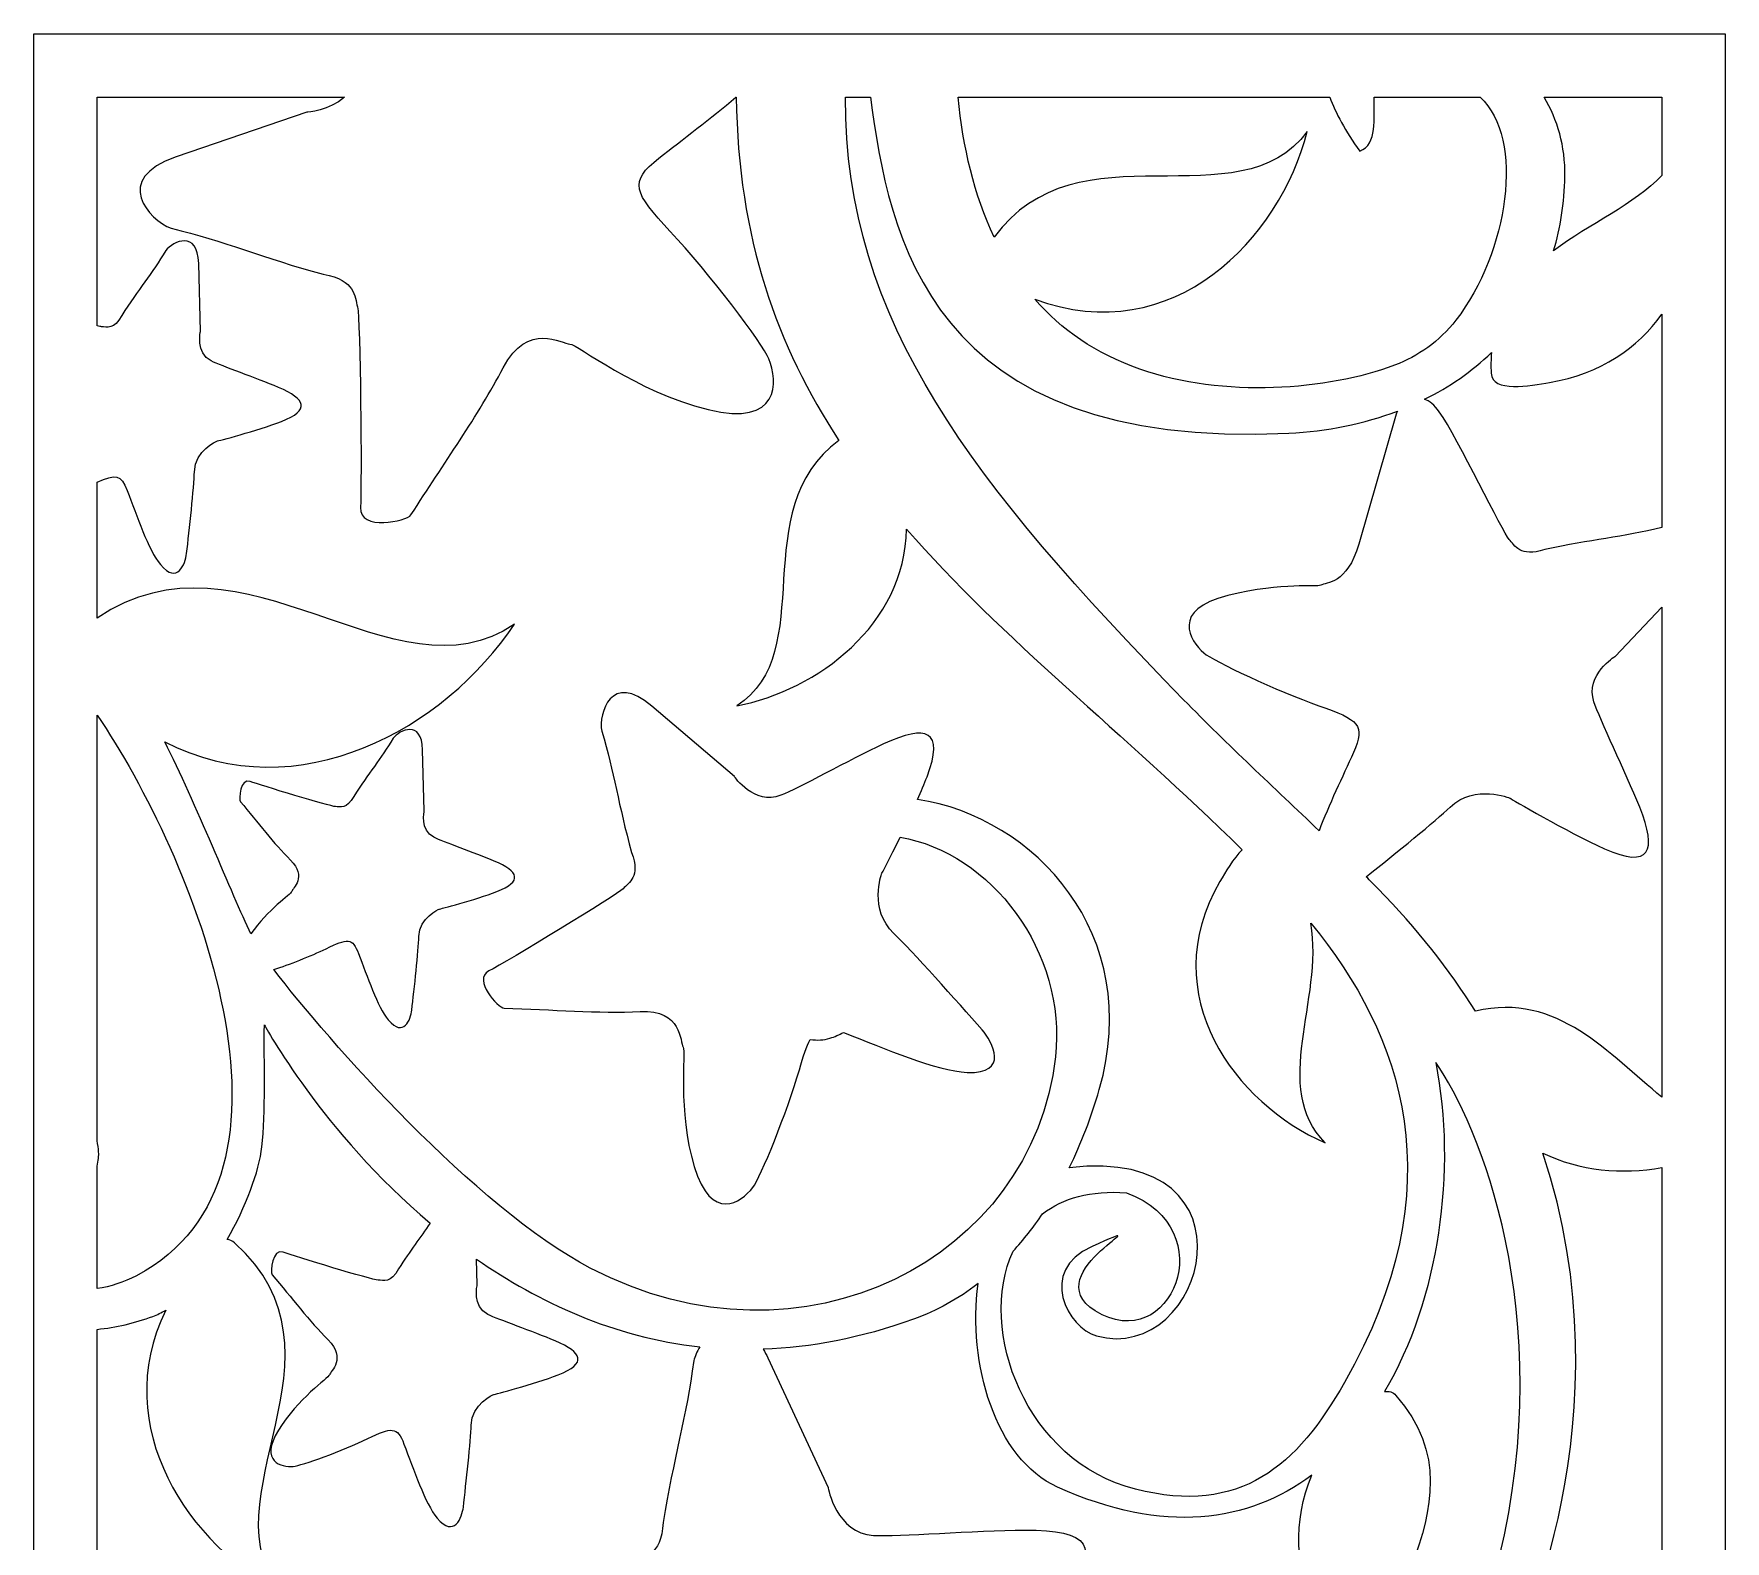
# Model space of a CAD drawing. Header units: centimetres. Extents: x -26.8 to -21.2, y -3.7 to 9.
# Drawn here: x -26.84 to -21.2, y 3.98 to 9 of the extents above; entities that cross this region are included whole.
import ezdxf

# ---------------------------------------------------------------- set-up
doc = ezdxf.new("R2010")
doc.units = ezdxf.units.CM
doc.header["$MEASUREMENT"] = 0
doc.layers.add('layer 1', color=7, linetype='Continuous')

msp = doc.modelspace()

# ---------------------------------------------------------------- linework, layer by layer
at = {"layer": 'layer 1', "color": 250}
for points, knots in [([(-26.83565, -3.66548), (-26.83565, -3.66548), (-21.19834, -3.66548), (-21.19834, -3.66548), (-21.19834, -3.66548), (-21.19834, -3.66548), (-21.19834, 9.00069), (-21.19834, 9.00069), (-21.19834, 9.00069), (-21.19834, 9.00069), (-26.83565, 9.00069), (-26.83565, 9.00069), (-26.83565, 9.00069), (-26.83565, 9.00069), (-26.83565, -3.66548), (-26.83565, -3.66548)], [0, 0, 0, 0, 0.2, 0.2, 0.2, 0.2, 0.4, 0.4, 0.4, 0.4, 0.6, 0.6, 0.6, 0.6, 1, 1, 1, 1]), ([(-24.49425, 8.78942), (-24.49425, 8.78942), (-24.49616, 8.78942), (-24.49616, 8.78942), (-24.49616, 8.78942), (-24.57813, 8.71951), (-24.67406, 8.64797), (-24.75222, 8.58657), (-24.75222, 8.58657), (-24.85265, 8.50769), (-24.83655, 8.47208), (-24.71424, 8.34209), (-24.71424, 8.34209), (-24.5869, 8.20673), (-24.40526, 7.96712), (-24.3853, 7.91723), (-24.3853, 7.91723), (-24.3556, 7.84295), (-24.34569, 7.68946), (-24.5883, 7.74887), (-24.5883, 7.74887), (-24.83093, 7.80829), (-25.02404, 7.96674), (-25.0488, 7.96674), (-25.0488, 7.96674), (-25.07355, 7.96674), (-25.18972, 8.04482), (-25.27161, 7.88752), (-25.27161, 7.88752), (-25.3535, 7.73021), (-25.47028, 7.56784), (-25.5786, 7.39732), (-25.5786, 7.39732), (-25.59188, 7.37643), (-25.7519, 7.34285), (-25.74695, 7.42208), (-25.74695, 7.42208), (-25.742, 7.5013), (-25.74695, 8.05587), (-25.75686, 8.09052), (-25.75686, 8.09052), (-25.76675, 8.12519), (-25.7618, 8.17965), (-25.87073, 8.19945), (-25.87073, 8.19945), (-26.07333, 8.25392), (-26.20018, 8.3104), (-26.37786, 8.35255), (-26.37786, 8.35255), (-26.45046, 8.37991), (-26.57771, 8.51672), (-26.36093, 8.59061), (-26.36093, 8.59061), (-26.36093, 8.59061), (-25.9252, 8.73916), (-25.9252, 8.73916), (-25.9252, 8.73916), (-25.9252, 8.73916), (-25.85052, 8.74414), (-25.80001, 8.78942), (-25.80001, 8.78942), (-25.80001, 8.78942), (-26.62494, 8.78942), (-26.62494, 8.78942), (-26.62494, 8.78942), (-26.62494, 8.78942), (-26.62494, 8.02755), (-26.62494, 8.02755), (-26.62494, 8.02755), (-26.61752, 8.02574), (-26.61247, 8.02472), (-26.61048, 8.02467), (-26.61048, 8.02467), (-26.5927, 8.02425), (-26.56777, 8.01393), (-26.54245, 8.06233), (-26.54245, 8.06233), (-26.48706, 8.14976), (-26.44181, 8.20121), (-26.39588, 8.27872), (-26.39588, 8.27872), (-26.37233, 8.30889), (-26.28921, 8.34875), (-26.28622, 8.23579), (-26.28622, 8.23579), (-26.28622, 8.23579), (-26.28024, 8.00874), (-26.28024, 8.00874), (-26.28024, 8.00874), (-26.28024, 8.00874), (-26.29738, 7.93732), (-26.24431, 7.91053), (-26.24431, 7.91053), (-26.20949, 7.89296), (-26.0946, 7.85406), (-26.02014, 7.82247), (-26.02014, 7.82247), (-25.92869, 7.78369), (-25.91298, 7.74673), (-26.01039, 7.70905), (-26.01039, 7.70905), (-26.09099, 7.67786), (-26.22517, 7.64356), (-26.22517, 7.64356), (-26.22517, 7.64356), (-26.22517, 7.64356), (-26.29875, 7.61276), (-26.30045, 7.54164), (-26.30045, 7.54164), (-26.30167, 7.49053), (-26.3176, 7.34602), (-26.32646, 7.26879), (-26.32646, 7.26879), (-26.33033, 7.23504), (-26.3568, 7.16337), (-26.41377, 7.23206), (-26.41377, 7.23206), (-26.45424, 7.28085), (-26.49282, 7.39584), (-26.52433, 7.47863), (-26.52433, 7.47863), (-26.5447, 7.53217), (-26.56239, 7.53507), (-26.62494, 7.50621), (-26.62494, 7.50621), (-26.62494, 7.50621), (-26.62494, 7.05358), (-26.62494, 7.05358), (-26.62494, 7.05358), (-26.13404, 7.38643), (-25.63286, 6.75917), (-25.23332, 7.03354), (-25.23332, 7.03354), (-25.46594, 6.68587), (-25.95362, 6.41214), (-26.3995, 6.6416), (-26.3995, 6.6416), (-26.29637, 6.43997), (-26.17408, 6.13012), (-26.11249, 6.00163), (-26.11249, 6.00163), (-26.05571, 6.0821), (-25.97898, 6.13322), (-25.97602, 6.14274), (-25.97602, 6.14274), (-25.97276, 6.1532), (-25.92448, 6.19199), (-25.98014, 6.2473), (-25.98014, 6.2473), (-26.03581, 6.30261), (-26.08903, 6.37333), (-26.1468, 6.44153), (-26.1468, 6.44153), (-26.15388, 6.4499), (-26.14699, 6.52192), (-26.11418, 6.5094), (-26.11418, 6.5094), (-26.08136, 6.49688), (-25.84643, 6.42594), (-25.83049, 6.42556), (-25.83049, 6.42556), (-25.81454, 6.42518), (-25.79218, 6.41591), (-25.76947, 6.45932), (-25.76947, 6.45932), (-25.71978, 6.53774), (-25.67922, 6.58389), (-25.63801, 6.6534), (-25.63801, 6.6534), (-25.61689, 6.68047), (-25.54234, 6.71621), (-25.53968, 6.61489), (-25.53968, 6.61489), (-25.53968, 6.61489), (-25.5343, 6.41126), (-25.5343, 6.41126), (-25.5343, 6.41126), (-25.5343, 6.41126), (-25.54968, 6.3472), (-25.50208, 6.32319), (-25.50208, 6.32319), (-25.47084, 6.30742), (-25.36782, 6.27254), (-25.30103, 6.24422), (-25.30103, 6.24422), (-25.219, 6.20942), (-25.20492, 6.17628), (-25.29227, 6.14248), (-25.29227, 6.14248), (-25.36456, 6.11452), (-25.48492, 6.08376), (-25.48492, 6.08376), (-25.48492, 6.08376), (-25.48492, 6.08376), (-25.5509, 6.05612), (-25.55243, 5.99234), (-25.55243, 5.99234), (-25.55352, 5.94649), (-25.56781, 5.8169), (-25.57576, 5.74763), (-25.57576, 5.74763), (-25.57923, 5.71736), (-25.60298, 5.65309), (-25.65407, 5.71468), (-25.65407, 5.71468), (-25.69036, 5.75844), (-25.72496, 5.86158), (-25.75322, 5.93583), (-25.75322, 5.93583), (-25.77333, 5.98865), (-25.79049, 5.98653), (-25.86151, 5.95198), (-25.86151, 5.95198), (-25.91176, 5.92753), (-25.98564, 5.89885), (-26.03528, 5.88239), (-26.03528, 5.88239), (-25.85798, 5.64937), (-25.36394, 5.08774), (-24.98095, 4.88785), (-24.98095, 4.88785), (-24.26965, 4.51662), (-23.50551, 4.92321), (-23.43069, 5.59117), (-23.43069, 5.59117), (-23.39151, 5.94104), (-23.64628, 6.27311), (-23.94855, 6.32362), (-23.94855, 6.32362), (-23.98223, 6.25448), (-24.01018, 6.20125), (-24.01018, 6.20125), (-24.01018, 6.20125), (-24.01018, 6.20125), (-24.05218, 6.08145), (-23.96992, 6.00364), (-23.96992, 6.00364), (-23.9108, 5.94772), (-23.75698, 5.77487), (-23.67512, 5.68207), (-23.67512, 5.68207), (-23.63937, 5.64154), (-23.58285, 5.53386), (-23.72477, 5.53973), (-23.72477, 5.53973), (-23.82557, 5.54389), (-24.00261, 5.62086), (-24.13407, 5.67184), (-24.13407, 5.67184), (-24.13407, 5.67184), (-24.13694, 5.67295), (-24.13694, 5.67295), (-24.13694, 5.67295), (-24.15073, 5.66534), (-24.16593, 5.6588), (-24.1825, 5.65353), (-24.1825, 5.65353), (-24.20257, 5.64716), (-24.22465, 5.6464), (-24.24794, 5.64958), (-24.24794, 5.64958), (-24.26006, 5.62723), (-24.27083, 5.5941), (-24.28404, 5.54831), (-24.28404, 5.54831), (-24.3245, 5.40811), (-24.41367, 5.18947), (-24.43939, 5.15601), (-24.43939, 5.15601), (-24.47768, 5.10622), (-24.57743, 5.03808), (-24.6344, 5.22579), (-24.6344, 5.22579), (-24.69138, 5.41348), (-24.66163, 5.60736), (-24.67154, 5.62408), (-24.67154, 5.62408), (-24.68145, 5.64082), (-24.67519, 5.75055), (-24.81425, 5.74291), (-24.81425, 5.74291), (-24.95331, 5.73527), (-25.10975, 5.74916), (-25.2683, 5.75408), (-25.2683, 5.75408), (-25.28773, 5.75469), (-25.37447, 5.84936), (-25.31897, 5.87773), (-25.31897, 5.87773), (-25.26347, 5.9061), (-24.89079, 6.13144), (-24.87134, 6.152), (-24.87134, 6.152), (-24.85189, 6.17257), (-24.81311, 6.19102), (-24.84334, 6.27254), (-24.84334, 6.27254), (-24.88763, 6.43121), (-24.90025, 6.53952), (-24.9429, 6.67643), (-24.9429, 6.67643), (-24.95347, 6.73643), (-24.91199, 6.87716), (-24.77528, 6.76029), (-24.77528, 6.76029), (-24.77528, 6.76029), (-24.50052, 6.52538), (-24.50052, 6.52538), (-24.50052, 6.52538), (-24.50052, 6.52538), (-24.43436, 6.42899), (-24.34616, 6.46317), (-24.34616, 6.46317), (-24.28826, 6.48561), (-24.11983, 6.57994), (-24.00312, 6.63431), (-24.00312, 6.63431), (-23.85981, 6.70107), (-23.79938, 6.68024), (-23.85865, 6.52494), (-23.85865, 6.52494), (-23.8676, 6.50149), (-23.87834, 6.47582), (-23.8899, 6.44952), (-23.8899, 6.44952), (-23.50231, 6.3898), (-23.13412, 6.00207), (-23.28445, 5.48249), (-23.28445, 5.48249), (-23.31081, 5.39134), (-23.34423, 5.30382), (-23.38454, 5.22218), (-23.38454, 5.22218), (-22.73217, 5.29771), (-22.92923, 4.56252), (-23.29419, 4.66163), (-23.29419, 4.66163), (-23.38738, 4.68693), (-23.49285, 4.87766), (-23.30864, 4.95954), (-23.30864, 4.95954), (-23.04088, 5.07856), (-23.5035, 4.87324), (-23.29819, 4.74524), (-23.29819, 4.74524), (-23.04753, 4.58894), (-22.86723, 5.01859), (-23.19382, 5.13837), (-23.19382, 5.13837), (-23.31381, 5.14783), (-23.40634, 5.12013), (-23.47347, 5.06867), (-23.47347, 5.06867), (-23.50372, 5.02405), (-23.53653, 4.98219), (-23.57187, 4.94364), (-23.57187, 4.94364), (-23.69206, 4.68246), (-23.53065, 4.24315), (-23.16402, 4.15082), (-23.16402, 4.15082), (-22.81139, 4.06201), (-22.62496, 4.22997), (-22.46708, 4.50648), (-22.46708, 4.50648), (-22.09436, 5.15923), (-22.27332, 5.66542), (-22.579, 6.03729), (-22.579, 6.03729), (-22.53585, 5.77975), (-22.7132, 5.48888), (-22.53161, 5.30512), (-22.53161, 5.30512), (-22.82937, 5.43523), (-23.10296, 5.79686), (-22.88231, 6.17607), (-22.88231, 6.17607), (-22.86466, 6.20641), (-22.83747, 6.25316), (-22.80837, 6.28146), (-22.80837, 6.28146), (-23.20096, 6.66946), (-23.60976, 6.98537), (-23.92652, 7.35032), (-23.92652, 7.35032), (-23.93276, 7.03177), (-24.22225, 6.81395), (-24.49286, 6.76092), (-24.49286, 6.76092), (-24.21512, 6.94007), (-24.4671, 7.41442), (-24.15205, 7.64575), (-24.15205, 7.64575), (-24.35731, 7.95811), (-24.48882, 8.31983), (-24.49425, 8.78942)], [0, 0, 0, 0, 0.01, 0.01, 0.01, 0.01, 0.02, 0.02, 0.02, 0.02, 0.03, 0.03, 0.03, 0.03, 0.04, 0.04, 0.04, 0.04, 0.05, 0.05, 0.05, 0.05, 0.06, 0.06, 0.06, 0.06, 0.07, 0.07, 0.07, 0.07, 0.08, 0.08, 0.08, 0.08, 0.09, 0.09, 0.09, 0.09, 0.1, 0.1, 0.1, 0.1, 0.11, 0.11, 0.11, 0.11, 0.12, 0.12, 0.12, 0.12, 0.13, 0.13, 0.13, 0.13, 0.14, 0.14, 0.14, 0.14, 0.15, 0.15, 0.15, 0.15, 0.16, 0.16, 0.16, 0.16, 0.17, 0.17, 0.17, 0.17, 0.18, 0.18, 0.18, 0.18, 0.19, 0.19, 0.19, 0.19, 0.2, 0.2, 0.2, 0.2, 0.21, 0.21, 0.21, 0.21, 0.22, 0.22, 0.22, 0.22, 0.23, 0.23, 0.23, 0.23, 0.24, 0.24, 0.24, 0.24, 0.25, 0.25, 0.25, 0.25, 0.26, 0.26, 0.26, 0.26, 0.27, 0.27, 0.27, 0.27, 0.28, 0.28, 0.28, 0.28, 0.29, 0.29, 0.29, 0.29, 0.3, 0.3, 0.3, 0.3, 0.31, 0.31, 0.31, 0.31, 0.32, 0.32, 0.32, 0.32, 0.33, 0.33, 0.33, 0.33, 0.34, 0.34, 0.34, 0.34, 0.35, 0.35, 0.35, 0.35, 0.36, 0.36, 0.36, 0.36, 0.37, 0.37, 0.37, 0.37, 0.38, 0.38, 0.38, 0.38, 0.39, 0.39, 0.39, 0.39, 0.4, 0.4, 0.4, 0.4, 0.41, 0.41, 0.41, 0.41, 0.42, 0.42, 0.42, 0.42, 0.43, 0.43, 0.43, 0.43, 0.44, 0.44, 0.44, 0.44, 0.45, 0.45, 0.45, 0.45, 0.46, 0.46, 0.46, 0.46, 0.47, 0.47, 0.47, 0.47, 0.48, 0.48, 0.48, 0.48, 0.49, 0.49, 0.49, 0.49, 0.5, 0.5, 0.5, 0.5, 0.51, 0.51, 0.51, 0.51, 0.52, 0.52, 0.52, 0.52, 0.53, 0.53, 0.53, 0.53, 0.54, 0.54, 0.54, 0.54, 0.55, 0.55, 0.55, 0.55, 0.56, 0.56, 0.56, 0.56, 0.57, 0.57, 0.57, 0.57, 0.58, 0.58, 0.58, 0.58, 0.59, 0.59, 0.59, 0.59, 0.6, 0.6, 0.6, 0.6, 0.61, 0.61, 0.61, 0.61, 0.62, 0.62, 0.62, 0.62, 0.63, 0.63, 0.63, 0.63, 0.64, 0.64, 0.64, 0.64, 0.65, 0.65, 0.65, 0.65, 0.66, 0.66, 0.66, 0.66, 0.67, 0.67, 0.67, 0.67, 0.68, 0.68, 0.68, 0.68, 0.69, 0.69, 0.69, 0.69, 0.7, 0.7, 0.7, 0.7, 0.71, 0.71, 0.71, 0.71, 0.72, 0.72, 0.72, 0.72, 0.73, 0.73, 0.73, 0.73, 0.74, 0.74, 0.74, 0.74, 0.75, 0.75, 0.75, 0.75, 0.76, 0.76, 0.76, 0.76, 0.77, 0.77, 0.77, 0.77, 0.78, 0.78, 0.78, 0.78, 0.79, 0.79, 0.79, 0.79, 0.8, 0.8, 0.8, 0.8, 0.81, 0.81, 0.81, 0.81, 0.82, 0.82, 0.82, 0.82, 0.83, 0.83, 0.83, 0.83, 0.84, 0.84, 0.84, 0.84, 0.85, 0.85, 0.85, 0.85, 0.86, 0.86, 0.86, 0.86, 0.87, 0.87, 0.87, 0.87, 0.88, 0.88, 0.88, 0.88, 0.89, 0.89, 0.89, 0.89, 0.9, 0.9, 0.9, 0.9, 0.91, 0.91, 0.91, 0.91, 0.92, 0.92, 0.92, 0.92, 0.93, 0.93, 0.93, 0.93, 0.94, 0.94, 0.94, 0.94, 0.95, 0.95, 0.95, 0.95, 0.96, 0.96, 0.96, 0.96, 0.97, 0.97, 0.97, 0.97, 0.98, 0.98, 0.98, 0.98, 1, 1, 1, 1]), ([(-24.04695, 8.78942), (-24.04695, 8.78942), (-24.12993, 8.78942), (-24.12993, 8.78942), (-24.12993, 8.78942), (-24.13485, 8.04136), (-23.69938, 7.4958), (-23.00343, 6.78188), (-23.00343, 6.78188), (-22.85647, 6.63113), (-22.70219, 6.48898), (-22.55193, 6.34513), (-22.55193, 6.34513), (-22.5193, 6.43054), (-22.47292, 6.52635), (-22.43727, 6.60546), (-22.43727, 6.60546), (-22.39608, 6.6969), (-22.42024, 6.71581), (-22.55264, 6.7618), (-22.55264, 6.7618), (-22.6905, 6.80967), (-22.90407, 6.91035), (-22.93613, 6.93782), (-22.93613, 6.93782), (-22.98381, 6.97869), (-23.04653, 7.08192), (-22.85607, 7.12883), (-22.85607, 7.12883), (-22.66561, 7.17572), (-22.56331, 7.15453), (-22.54609, 7.16354), (-22.54609, 7.16354), (-22.52886, 7.17255), (-22.4584, 7.16591), (-22.41983, 7.29973), (-22.41983, 7.29973), (-22.41983, 7.29973), (-22.29477, 7.73371), (-22.29477, 7.73371), (-22.29477, 7.73371), (-22.29387, 7.73684), (-22.29245, 7.7402), (-22.29057, 7.74364), (-22.29057, 7.74364), (-22.4027, 7.70108), (-22.52544, 7.67634), (-22.65272, 7.67009), (-22.65272, 7.67009), (-23.86049, 7.61084), (-23.98472, 8.33247), (-24.04695, 8.78942)], [0, 0, 0, 0, 0.0714286, 0.0714286, 0.0714286, 0.0714286, 0.1428571, 0.1428571, 0.1428571, 0.1428571, 0.2142857, 0.2142857, 0.2142857, 0.2142857, 0.2857143, 0.2857143, 0.2857143, 0.2857143, 0.3571429, 0.3571429, 0.3571429, 0.3571429, 0.4285714, 0.4285714, 0.4285714, 0.4285714, 0.5, 0.5, 0.5, 0.5, 0.5714286, 0.5714286, 0.5714286, 0.5714286, 0.6428571, 0.6428571, 0.6428571, 0.6428571, 0.7142857, 0.7142857, 0.7142857, 0.7142857, 0.7857143, 0.7857143, 0.7857143, 0.7857143, 0.8571429, 0.8571429, 0.8571429, 0.8571429, 1, 1, 1, 1]), ([(-22.01468, 8.78942), (-22.01468, 8.78942), (-22.36799, 8.78942), (-22.36799, 8.78942), (-22.36799, 8.78942), (-22.3695, 8.71805), (-22.35725, 8.63389), (-22.41596, 8.60943), (-22.41596, 8.60943), (-22.46485, 8.67713), (-22.49707, 8.73696), (-22.51586, 8.78942), (-22.51586, 8.78942), (-22.51586, 8.78942), (-23.75496, 8.78942), (-23.75496, 8.78942), (-23.75496, 8.78942), (-23.73882, 8.624), (-23.70183, 8.46376), (-23.63453, 8.32279), (-23.63453, 8.32279), (-23.35734, 8.70579), (-22.81747, 8.36596), (-22.59103, 8.67548), (-22.59103, 8.67548), (-22.68309, 8.3183), (-23.03676, 7.94665), (-23.4997, 8.1162), (-23.4997, 8.1162), (-23.41125, 8.01548), (-23.29647, 7.93471), (-23.149, 7.88321), (-23.149, 7.88321), (-22.87015, 7.78585), (-22.52365, 7.81187), (-22.30001, 7.89673), (-22.30001, 7.89673), (-22.22149, 7.92653), (-22.15136, 7.975), (-22.09592, 8.04661), (-22.09592, 8.04661), (-21.92182, 8.27151), (-21.86449, 8.65151), (-22.01468, 8.78942)], [0, 0, 0, 0, 0.0833333, 0.0833333, 0.0833333, 0.0833333, 0.1666667, 0.1666667, 0.1666667, 0.1666667, 0.25, 0.25, 0.25, 0.25, 0.3333333, 0.3333333, 0.3333333, 0.3333333, 0.4166667, 0.4166667, 0.4166667, 0.4166667, 0.5, 0.5, 0.5, 0.5, 0.5833333, 0.5833333, 0.5833333, 0.5833333, 0.6666667, 0.6666667, 0.6666667, 0.6666667, 0.75, 0.75, 0.75, 0.75, 0.8333333, 0.8333333, 0.8333333, 0.8333333, 1, 1, 1, 1]), ([(-21.40905, 8.52881), (-21.40905, 8.52881), (-21.40905, 8.78942), (-21.40905, 8.78942), (-21.40905, 8.78942), (-21.40905, 8.78942), (-21.80153, 8.78942), (-21.80153, 8.78942), (-21.80153, 8.78942), (-21.75738, 8.71504), (-21.73091, 8.62696), (-21.73266, 8.52584), (-21.73266, 8.52584), (-21.73421, 8.43638), (-21.74726, 8.35362), (-21.77019, 8.2777), (-21.77019, 8.2777), (-21.6487, 8.36805), (-21.50176, 8.43232), (-21.40905, 8.52881)], [0, 0, 0, 0, 0.1666667, 0.1666667, 0.1666667, 0.1666667, 0.3333333, 0.3333333, 0.3333333, 0.3333333, 0.5, 0.5, 0.5, 0.5, 0.6666667, 0.6666667, 0.6666667, 0.6666667, 1, 1, 1, 1]), ([(-21.40905, 7.35522), (-21.40905, 7.35522), (-21.40905, 8.06618), (-21.40905, 8.06618), (-21.40905, 8.06618), (-21.48932, 7.95422), (-21.61143, 7.86906), (-21.78333, 7.83866), (-21.78333, 7.83866), (-21.84823, 7.82718), (-21.97533, 7.80473), (-21.97838, 7.86962), (-21.97838, 7.86962), (-21.97951, 7.89372), (-21.97915, 7.91661), (-21.97738, 7.93839), (-21.97738, 7.93839), (-22.04224, 7.87584), (-22.11758, 7.82388), (-22.20052, 7.78284), (-22.20052, 7.78284), (-22.1842, 7.77712), (-22.16729, 7.76429), (-22.15117, 7.74112), (-22.15117, 7.74112), (-22.08986, 7.65307), (-21.93806, 7.33665), (-21.91856, 7.31613), (-21.91856, 7.31613), (-21.89906, 7.29561), (-21.88269, 7.2559), (-21.79968, 7.28175), (-21.79968, 7.28175), (-21.64588, 7.31598), (-21.53963, 7.32371), (-21.40905, 7.35522)], [0, 0, 0, 0, 0.1, 0.1, 0.1, 0.1, 0.2, 0.2, 0.2, 0.2, 0.3, 0.3, 0.3, 0.3, 0.4, 0.4, 0.4, 0.4, 0.5, 0.5, 0.5, 0.5, 0.6, 0.6, 0.6, 0.6, 0.7, 0.7, 0.7, 0.7, 0.8, 0.8, 0.8, 0.8, 1, 1, 1, 1]), ([(-21.40905, 5.45775), (-21.40905, 5.45775), (-21.40905, 7.09031), (-21.40905, 7.09031), (-21.40905, 7.09031), (-21.40905, 7.09031), (-21.56545, 6.92596), (-21.56545, 6.92596), (-21.56545, 6.92596), (-21.56545, 6.92596), (-21.66522, 6.86503), (-21.63578, 6.77513), (-21.63578, 6.77513), (-21.61645, 6.71612), (-21.53122, 6.54291), (-21.48315, 6.42347), (-21.48315, 6.42347), (-21.4241, 6.2768), (-21.44812, 6.21758), (-21.60004, 6.28503), (-21.60004, 6.28503), (-21.72577, 6.34085), (-21.91521, 6.45357), (-21.91521, 6.45357), (-21.91521, 6.45357), (-21.91521, 6.45357), (-22.0326, 6.50189), (-22.11468, 6.42389), (-22.11468, 6.42389), (-22.16349, 6.37751), (-22.29565, 6.27068), (-22.39478, 6.19168), (-22.39478, 6.19168), (-22.38173, 6.1786), (-22.36873, 6.16548), (-22.35581, 6.1523), (-22.35581, 6.1523), (-22.2243, 6.01815), (-22.11731, 5.88116), (-22.03051, 5.74377), (-22.03051, 5.74377), (-21.75386, 5.80973), (-21.58603, 5.59738), (-21.40905, 5.45775)], [0, 0, 0, 0, 0.0833333, 0.0833333, 0.0833333, 0.0833333, 0.1666667, 0.1666667, 0.1666667, 0.1666667, 0.25, 0.25, 0.25, 0.25, 0.3333333, 0.3333333, 0.3333333, 0.3333333, 0.4166667, 0.4166667, 0.4166667, 0.4166667, 0.5, 0.5, 0.5, 0.5, 0.5833333, 0.5833333, 0.5833333, 0.5833333, 0.6666667, 0.6666667, 0.6666667, 0.6666667, 0.75, 0.75, 0.75, 0.75, 0.8333333, 0.8333333, 0.8333333, 0.8333333, 1, 1, 1, 1]), ([(-26.62494, 6.7307), (-26.62494, 6.7307), (-26.62494, 5.31147), (-26.62494, 5.31147), (-26.62494, 5.31147), (-26.62247, 5.29949), (-26.62069, 5.28702), (-26.61964, 5.27408), (-26.61964, 5.27408), (-26.61872, 5.26277), (-26.62062, 5.24581), (-26.62494, 5.22681), (-26.62494, 5.22681), (-26.62494, 5.22681), (-26.62494, 4.81915), (-26.62494, 4.81915), (-26.62494, 4.81915), (-26.58031, 4.82607), (-26.53601, 4.84004), (-26.49376, 4.86221), (-26.49376, 4.86221), (-25.86479, 5.1923), (-26.30827, 6.26829), (-26.62494, 6.7307)], [0, 0, 0, 0, 0.1428571, 0.1428571, 0.1428571, 0.1428571, 0.2857143, 0.2857143, 0.2857143, 0.2857143, 0.4285714, 0.4285714, 0.4285714, 0.4285714, 0.5714286, 0.5714286, 0.5714286, 0.5714286, 0.7142857, 0.7142857, 0.7142857, 0.7142857, 1, 1, 1, 1]), ([(-26.62494, 4.68349), (-26.62494, 4.68349), (-26.62494, 3.50361), (-26.62494, 3.50361), (-26.62494, 3.50361), (-26.54006, 3.49807), (-26.4577, 3.49377), (-26.44788, 3.49577), (-26.44788, 3.49577), (-26.42838, 3.49975), (-26.39863, 3.4947), (-26.38309, 3.55379), (-26.38309, 3.55379), (-26.34451, 3.66294), (-26.30803, 3.73033), (-26.27729, 3.82629), (-26.27729, 3.82629), (-26.25914, 3.86507), (-26.17846, 3.92926), (-26.14702, 3.80685), (-26.14702, 3.80685), (-26.14702, 3.80685), (-26.08383, 3.5608), (-26.08383, 3.5608), (-26.08383, 3.5608), (-26.08383, 3.5608), (-26.08471, 3.47864), (-26.02017, 3.4627), (-26.02017, 3.4627), (-25.97782, 3.45222), (-25.84285, 3.43847), (-25.75379, 3.42263), (-25.75379, 3.42263), (-25.64439, 3.40315), (-25.61806, 3.36678), (-25.71485, 3.30139), (-25.71485, 3.30139), (-25.79495, 3.24727), (-25.9327, 3.17639), (-25.9327, 3.17639), (-25.9327, 3.17639), (-25.9327, 3.17639), (-26.00522, 3.12445), (-25.98933, 3.04649), (-25.98933, 3.04649), (-25.9827, 3.01395), (-25.9736, 2.94586), (-25.96526, 2.87754), (-25.96526, 2.87754), (-25.69028, 3.04273), (-25.28438, 2.96651), (-25.05522, 2.69841), (-25.05522, 2.69841), (-25.01488, 2.94223), (-24.88356, 3.14377), (-24.8862, 3.16832), (-24.8862, 3.16832), (-24.88895, 3.1938), (-24.82143, 3.32203), (-24.99243, 3.38891), (-24.99243, 3.38891), (-25.16343, 3.4558), (-25.34351, 3.55801), (-25.53104, 3.65064), (-25.53104, 3.65064), (-25.55402, 3.66199), (-25.6063, 3.82301), (-25.52421, 3.82669), (-25.52421, 3.82669), (-25.4421, 3.83036), (-24.87177, 3.89688), (-24.83719, 3.91091), (-24.83719, 3.91091), (-24.8026, 3.92495), (-24.74599, 3.92588), (-24.73766, 4.0402), (-24.73766, 4.0402), (-24.70404, 4.2548), (-24.65994, 4.39163), (-24.63624, 4.5792), (-24.63624, 4.5792), (-24.6326, 4.59323), (-24.62548, 4.60949), (-24.61569, 4.62545), (-24.61569, 4.62545), (-24.90399, 4.65762), (-25.15333, 4.77353), (-25.36009, 4.91795), (-25.36009, 4.91795), (-25.36009, 4.91795), (-25.35781, 4.83147), (-25.35781, 4.83147), (-25.35781, 4.83147), (-25.35781, 4.83147), (-25.37495, 4.76005), (-25.32188, 4.73328), (-25.32188, 4.73328), (-25.28706, 4.71571), (-25.17218, 4.6768), (-25.0977, 4.64522), (-25.0977, 4.64522), (-25.00626, 4.60644), (-24.99055, 4.56948), (-25.08796, 4.5318), (-25.08796, 4.5318), (-25.16857, 4.50062), (-25.30274, 4.46631), (-25.30274, 4.46631), (-25.30274, 4.46631), (-25.30274, 4.46631), (-25.37632, 4.43551), (-25.37802, 4.36439), (-25.37802, 4.36439), (-25.37924, 4.31327), (-25.39517, 4.16878), (-25.40403, 4.09153), (-25.40403, 4.09153), (-25.40791, 4.0578), (-25.43437, 3.98612), (-25.49134, 4.0548), (-25.49134, 4.0548), (-25.53181, 4.1036), (-25.57038, 4.21859), (-25.6019, 4.30138), (-25.6019, 4.30138), (-25.62432, 4.36026), (-25.64346, 4.35791), (-25.72264, 4.31939), (-25.72264, 4.31939), (-25.8051, 4.27928), (-25.94463, 4.2289), (-25.97106, 4.22682), (-25.97106, 4.22682), (-26.01041, 4.22374), (-26.08416, 4.24161), (-26.02055, 4.34717), (-26.02055, 4.34717), (-25.95694, 4.45273), (-25.85395, 4.52041), (-25.85032, 4.53208), (-25.85032, 4.53208), (-25.84668, 4.54374), (-25.79285, 4.587), (-25.85492, 4.64867), (-25.85492, 4.64867), (-25.917, 4.71034), (-25.97633, 4.78918), (-26.04074, 4.86524), (-26.04074, 4.86524), (-26.04863, 4.87456), (-26.04095, 4.95487), (-26.00436, 4.9409), (-26.00436, 4.9409), (-25.96777, 4.92693), (-25.70583, 4.84784), (-25.68805, 4.84742), (-25.68805, 4.84742), (-25.67027, 4.847), (-25.64534, 4.83666), (-25.62003, 4.88507), (-25.62003, 4.88507), (-25.5812, 4.94632), (-25.54738, 4.98995), (-25.5148, 5.03722), (-25.5148, 5.03722), (-25.87401, 5.34099), (-26.06733, 5.69799), (-26.06733, 5.69799), (-26.06733, 5.69799), (-26.06926, 5.5763), (-26.06195, 5.40438), (-26.07542, 5.29157), (-26.07542, 5.29157), (-26.08518, 5.20988), (-26.12873, 5.09114), (-26.19107, 4.98264), (-26.19107, 4.98264), (-26.18265, 4.98188), (-26.17459, 4.97845), (-26.16705, 4.97175), (-26.16705, 4.97175), (-25.74883, 4.59986), (-26.27348, 4.11301), (-26.00699, 3.80145), (-26.00699, 3.80145), (-26.31698, 3.96434), (-26.58623, 4.35589), (-26.39619, 4.7478), (-26.39619, 4.7478), (-26.41034, 4.73924), (-26.42464, 4.73215), (-26.439, 4.72682), (-26.439, 4.72682), (-26.4991, 4.70454), (-26.56176, 4.68975), (-26.62494, 4.68349)], [0, 0, 0, 0, 0.02, 0.02, 0.02, 0.02, 0.04, 0.04, 0.04, 0.04, 0.06, 0.06, 0.06, 0.06, 0.08, 0.08, 0.08, 0.08, 0.1, 0.1, 0.1, 0.1, 0.12, 0.12, 0.12, 0.12, 0.14, 0.14, 0.14, 0.14, 0.16, 0.16, 0.16, 0.16, 0.18, 0.18, 0.18, 0.18, 0.2, 0.2, 0.2, 0.2, 0.22, 0.22, 0.22, 0.22, 0.24, 0.24, 0.24, 0.24, 0.26, 0.26, 0.26, 0.26, 0.28, 0.28, 0.28, 0.28, 0.3, 0.3, 0.3, 0.3, 0.32, 0.32, 0.32, 0.32, 0.34, 0.34, 0.34, 0.34, 0.36, 0.36, 0.36, 0.36, 0.38, 0.38, 0.38, 0.38, 0.4, 0.4, 0.4, 0.4, 0.42, 0.42, 0.42, 0.42, 0.44, 0.44, 0.44, 0.44, 0.46, 0.46, 0.46, 0.46, 0.48, 0.48, 0.48, 0.48, 0.5, 0.5, 0.5, 0.5, 0.52, 0.52, 0.52, 0.52, 0.54, 0.54, 0.54, 0.54, 0.56, 0.56, 0.56, 0.56, 0.58, 0.58, 0.58, 0.58, 0.6, 0.6, 0.6, 0.6, 0.62, 0.62, 0.62, 0.62, 0.64, 0.64, 0.64, 0.64, 0.66, 0.66, 0.66, 0.66, 0.68, 0.68, 0.68, 0.68, 0.7, 0.7, 0.7, 0.7, 0.72, 0.72, 0.72, 0.72, 0.74, 0.74, 0.74, 0.74, 0.76, 0.76, 0.76, 0.76, 0.78, 0.78, 0.78, 0.78, 0.8, 0.8, 0.8, 0.8, 0.82, 0.82, 0.82, 0.82, 0.84, 0.84, 0.84, 0.84, 0.86, 0.86, 0.86, 0.86, 0.88, 0.88, 0.88, 0.88, 0.9, 0.9, 0.9, 0.9, 0.92, 0.92, 0.92, 0.92, 0.94, 0.94, 0.94, 0.94, 0.96, 0.96, 0.96, 0.96, 1, 1, 1, 1]), ([(-22.5758, 4.19744), (-22.70754, 3.88843), (-22.52141, 3.55539), (-22.28346, 3.38969), (-22.28346, 3.38969), (-22.48866, 3.70078), (-21.9605, 4.08069), (-22.29576, 4.46332), (-22.29576, 4.46332), (-22.30617, 4.4752), (-22.31911, 4.47847), (-22.33336, 4.4759), (-22.33336, 4.4759), (-22.15191, 4.78519), (-22.09301, 5.21312), (-22.16287, 5.57265), (-22.16287, 5.57265), (-22.02134, 5.37127), (-21.75508, 4.73932), (-21.95147, 3.92222), (-21.95147, 3.92222), (-22.06833, 3.43596), (-22.68516, 2.24601), (-23.37963, 2.56302), (-23.37963, 2.56302), (-23.68743, 2.70352), (-23.73201, 3.1778), (-23.46374, 3.256), (-23.46374, 3.256), (-23.21193, 3.32939), (-22.9697, 3.06325), (-23.21891, 2.93863), (-23.21891, 2.93863), (-23.38115, 2.85021), (-23.44912, 3.12122), (-23.32574, 3.07054), (-23.32574, 3.07054), (-23.27066, 3.04793), (-23.28293, 3.07325), (-23.32005, 3.09654), (-23.32005, 3.09654), (-23.36257, 3.13042), (-23.41105, 3.10256), (-23.4273, 3.07192), (-23.4273, 3.07192), (-23.47464, 2.98268), (-23.39184, 2.86443), (-23.27835, 2.86322), (-23.27835, 2.86322), (-23.22558, 2.86266), (-23.15448, 2.89352), (-23.13117, 2.91482), (-23.13117, 2.91482), (-23.03443, 3.00314), (-23.01994, 3.12108), (-23.09996, 3.22339), (-23.09996, 3.22339), (-23.26785, 3.43806), (-23.71766, 3.37904), (-23.76693, 3.079), (-23.76693, 3.079), (-23.7685, 3.06946), (-23.76982, 3.05999), (-23.77094, 3.05055), (-23.77094, 3.05055), (-23.79692, 3.13035), (-23.82084, 3.20037), (-23.83691, 3.23996), (-23.83691, 3.23996), (-23.89304, 3.37829), (-23.77712, 3.49903), (-23.77712, 3.49903), (-23.77712, 3.49903), (-23.77712, 3.49903), (-23.54744, 3.67714), (-23.41832, 3.8045), (-23.41832, 3.8045), (-23.26229, 3.9584), (-23.32339, 4.01643), (-23.53183, 4.01471), (-23.53183, 4.01471), (-23.70157, 4.01331), (-23.95522, 3.99226), (-24.03694, 3.997), (-24.03694, 3.997), (-24.16146, 4.00423), (-24.18812, 4.15605), (-24.18812, 4.15605), (-24.18812, 4.15605), (-24.18812, 4.15605), (-24.38928, 4.58815), (-24.38928, 4.58815), (-24.38928, 4.58815), (-24.39425, 4.59883), (-24.39929, 4.6086), (-24.40437, 4.61755), (-24.40437, 4.61755), (-24.24714, 4.62294), (-24.07996, 4.65363), (-23.90317, 4.71745), (-23.90317, 4.71745), (-23.82527, 4.74557), (-23.75373, 4.78581), (-23.68866, 4.83595), (-23.68866, 4.83595), (-23.72452, 4.57101), (-23.6312, 4.25175), (-23.42364, 4.15794), (-23.42364, 4.15794), (-23.06937, 3.99783), (-22.78584, 4.04092), (-22.5758, 4.19744)], [0, 0, 0, 0, 0.0344828, 0.0344828, 0.0344828, 0.0344828, 0.0689655, 0.0689655, 0.0689655, 0.0689655, 0.1034483, 0.1034483, 0.1034483, 0.1034483, 0.137931, 0.137931, 0.137931, 0.137931, 0.1724138, 0.1724138, 0.1724138, 0.1724138, 0.2068966, 0.2068966, 0.2068966, 0.2068966, 0.2413793, 0.2413793, 0.2413793, 0.2413793, 0.2758621, 0.2758621, 0.2758621, 0.2758621, 0.3103448, 0.3103448, 0.3103448, 0.3103448, 0.3448276, 0.3448276, 0.3448276, 0.3448276, 0.3793103, 0.3793103, 0.3793103, 0.3793103, 0.4137931, 0.4137931, 0.4137931, 0.4137931, 0.4482759, 0.4482759, 0.4482759, 0.4482759, 0.4827586, 0.4827586, 0.4827586, 0.4827586, 0.5172414, 0.5172414, 0.5172414, 0.5172414, 0.5517241, 0.5517241, 0.5517241, 0.5517241, 0.5862069, 0.5862069, 0.5862069, 0.5862069, 0.6206897, 0.6206897, 0.6206897, 0.6206897, 0.6551724, 0.6551724, 0.6551724, 0.6551724, 0.6896552, 0.6896552, 0.6896552, 0.6896552, 0.7241379, 0.7241379, 0.7241379, 0.7241379, 0.7586207, 0.7586207, 0.7586207, 0.7586207, 0.7931034, 0.7931034, 0.7931034, 0.7931034, 0.8275862, 0.8275862, 0.8275862, 0.8275862, 0.862069, 0.862069, 0.862069, 0.862069, 0.8965517, 0.8965517, 0.8965517, 0.8965517, 0.9310345, 0.9310345, 0.9310345, 0.9310345, 1, 1, 1, 1]), ([(-21.40905, 1.56499), (-21.40905, 1.56499), (-21.40905, 2.25958), (-21.40905, 2.25958), (-21.40905, 2.25958), (-21.42618, 2.2174), (-21.47586, 2.14934), (-21.52494, 2.24487), (-21.52494, 2.24487), (-21.56179, 2.31656), (-21.57809, 2.46993), (-21.59446, 2.58138), (-21.59446, 2.58138), (-21.60611, 2.66065), (-21.63052, 2.66298), (-21.73942, 2.63691), (-21.73942, 2.63691), (-21.85281, 2.60977), (-22.03989, 2.58555), (-22.07328, 2.59024), (-22.07328, 2.59024), (-22.12297, 2.59721), (-22.20964, 2.63967), (-22.10167, 2.75325), (-22.10167, 2.75325), (-21.99368, 2.86683), (-21.84722, 2.92258), (-21.8395, 2.93606), (-21.8395, 2.93606), (-21.83179, 2.94954), (-21.75306, 2.98845), (-21.81318, 3.08207), (-21.81318, 3.08207), (-21.87331, 3.17569), (-21.92531, 3.28989), (-21.98439, 3.40202), (-21.98439, 3.40202), (-21.99163, 3.41575), (-21.96002, 3.51335), (-21.91843, 3.48597), (-21.91843, 3.48597), (-21.87685, 3.45857), (-21.57336, 3.2884), (-21.5514, 3.28299), (-21.5514, 3.28299), (-21.52945, 3.27758), (-21.50133, 3.25791), (-21.45659, 3.31104), (-21.45659, 3.31104), (-21.44009, 3.32764), (-21.42431, 3.34291), (-21.40905, 3.35727), (-21.40905, 3.35727), (-21.40905, 3.35727), (-21.40905, 5.22256), (-21.40905, 5.22256), (-21.40905, 5.22256), (-21.54278, 5.19954), (-21.68264, 5.21061), (-21.80566, 5.27086), (-21.80566, 5.27086), (-21.51277, 4.38875), (-21.90141, 3.60889), (-21.90141, 3.60889), (-21.90141, 3.60889), (-22.00178, 3.38584), (-22.20933, 3.0418), (-22.25951, 2.93028), (-22.25951, 2.93028), (-22.29781, 2.84517), (-22.43118, 2.28132), (-22.45202, 1.79581), (-22.45202, 1.79581), (-22.35489, 1.83653), (-22.22036, 1.8951), (-22.20977, 1.90353), (-22.20977, 1.90353), (-22.19427, 1.91587), (-22.16559, 1.92485), (-22.17852, 1.98429), (-22.17852, 1.98429), (-22.19362, 2.09855), (-22.19173, 2.17481), (-22.20783, 2.27383), (-22.20783, 2.27383), (-22.20925, 2.31644), (-22.1667, 2.40985), (-22.08348, 2.31546), (-22.08348, 2.31546), (-22.08348, 2.31546), (-21.91622, 2.12576), (-21.91622, 2.12576), (-21.91622, 2.12576), (-21.91622, 2.12576), (-21.87986, 2.05248), (-21.81541, 2.0675), (-21.81541, 2.0675), (-21.7731, 2.07736), (-21.64717, 2.12616), (-21.56098, 2.15236), (-21.56098, 2.15236), (-21.45515, 2.18454), (-21.41534, 2.16417), (-21.47164, 2.06242), (-21.47164, 2.06242), (-21.51825, 1.97821), (-21.60839, 1.85307), (-21.60839, 1.85307), (-21.60839, 1.85307), (-21.60839, 1.85307), (-21.64926, 1.77422), (-21.59992, 1.71224), (-21.59992, 1.71224), (-21.56463, 1.66791), (-21.47575, 1.53417), (-21.428, 1.4616), (-21.428, 1.4616), (-21.42707, 1.49808), (-21.42049, 1.53277), (-21.40905, 1.56499)], [0, 0, 0, 0, 0.0322581, 0.0322581, 0.0322581, 0.0322581, 0.0645161, 0.0645161, 0.0645161, 0.0645161, 0.0967742, 0.0967742, 0.0967742, 0.0967742, 0.1290323, 0.1290323, 0.1290323, 0.1290323, 0.1612903, 0.1612903, 0.1612903, 0.1612903, 0.1935484, 0.1935484, 0.1935484, 0.1935484, 0.2258065, 0.2258065, 0.2258065, 0.2258065, 0.2580645, 0.2580645, 0.2580645, 0.2580645, 0.2903226, 0.2903226, 0.2903226, 0.2903226, 0.3225806, 0.3225806, 0.3225806, 0.3225806, 0.3548387, 0.3548387, 0.3548387, 0.3548387, 0.3870968, 0.3870968, 0.3870968, 0.3870968, 0.4193548, 0.4193548, 0.4193548, 0.4193548, 0.4516129, 0.4516129, 0.4516129, 0.4516129, 0.483871, 0.483871, 0.483871, 0.483871, 0.516129, 0.516129, 0.516129, 0.516129, 0.5483871, 0.5483871, 0.5483871, 0.5483871, 0.5806452, 0.5806452, 0.5806452, 0.5806452, 0.6129032, 0.6129032, 0.6129032, 0.6129032, 0.6451613, 0.6451613, 0.6451613, 0.6451613, 0.6774194, 0.6774194, 0.6774194, 0.6774194, 0.7096774, 0.7096774, 0.7096774, 0.7096774, 0.7419355, 0.7419355, 0.7419355, 0.7419355, 0.7741935, 0.7741935, 0.7741935, 0.7741935, 0.8064516, 0.8064516, 0.8064516, 0.8064516, 0.8387097, 0.8387097, 0.8387097, 0.8387097, 0.8709677, 0.8709677, 0.8709677, 0.8709677, 0.9032258, 0.9032258, 0.9032258, 0.9032258, 0.9354839, 0.9354839, 0.9354839, 0.9354839, 1, 1, 1, 1])]:
    msp.add_open_spline(points, degree=3, knots=knots, dxfattribs=at)

doc.saveas('drawing.dxf')
